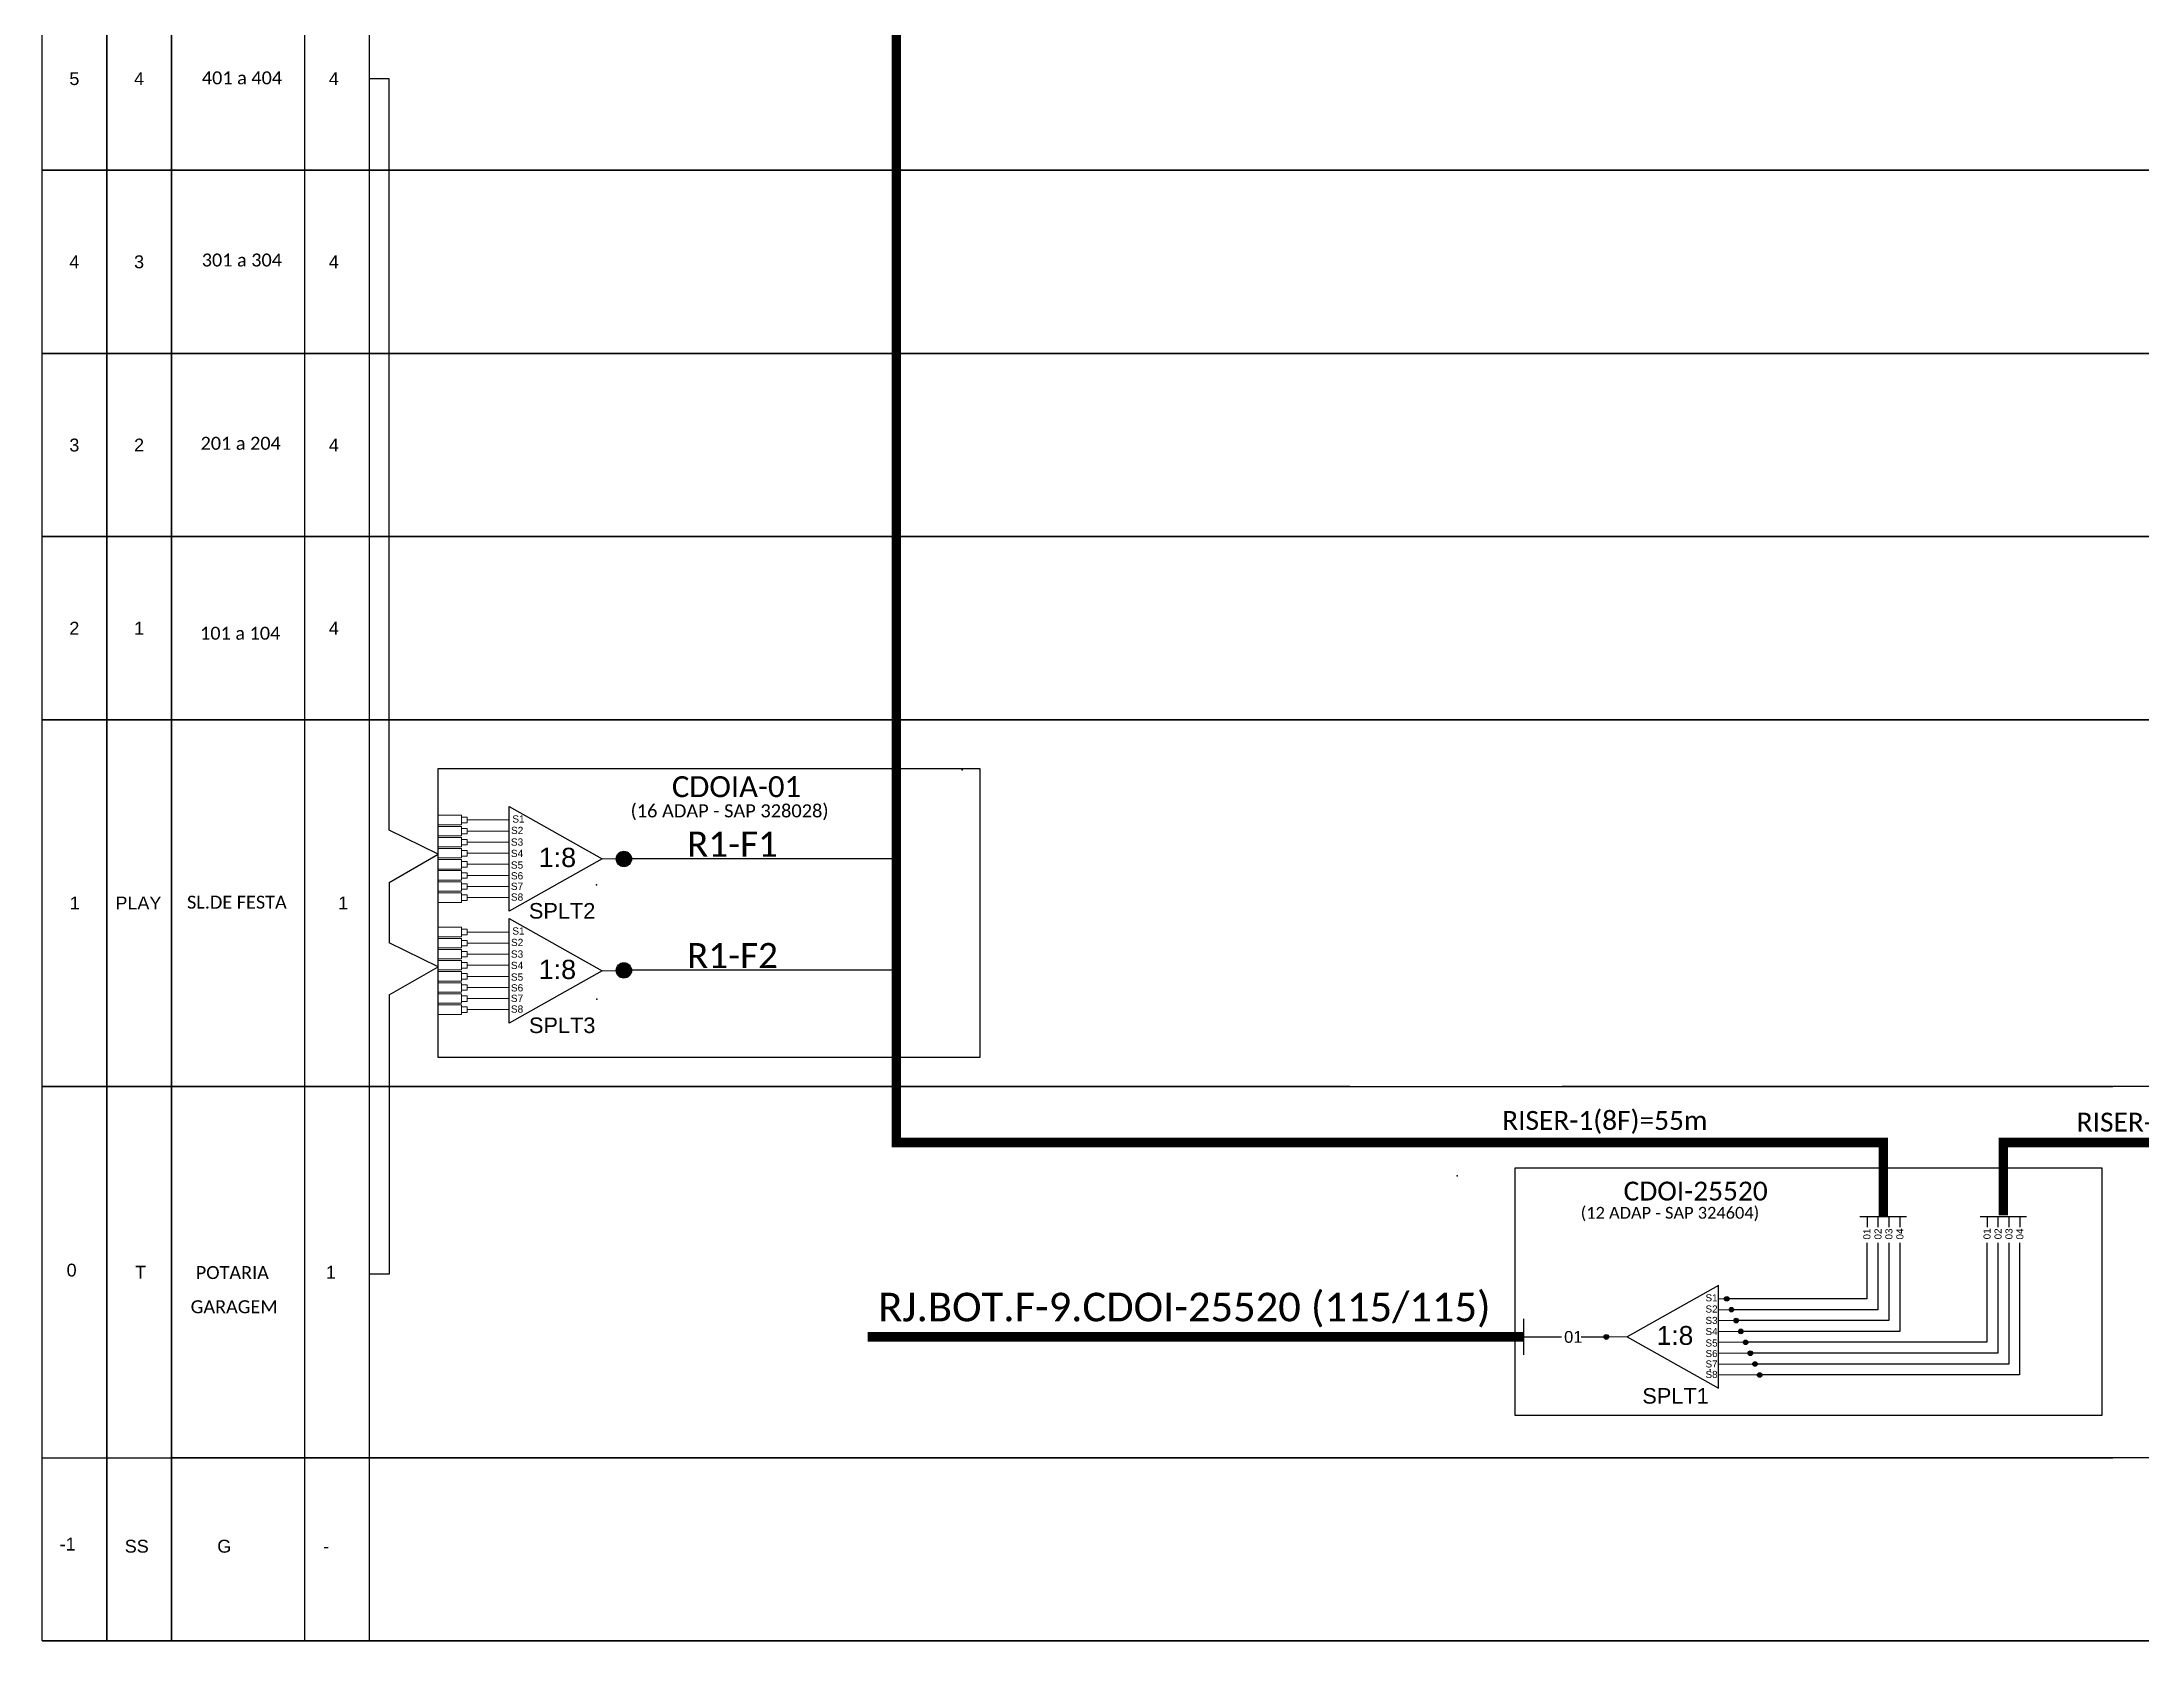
# Model space of a CAD drawing. Header units: metres. Extents: x -1 to 840, y 0 to 594.
# Drawn here: x 510.5 to 724.3, y 311.7 to 474.5 of the extents above; entities that cross this region are included whole.
import ezdxf
from ezdxf.enums import TextEntityAlignment as Align

# ---------------------------------------------------------------- set-up
doc = ezdxf.new("R2010")
doc.units = ezdxf.units.M
doc.styles.add('ARIAL', font='arial.ttf')
doc.styles.add('WMF-Calibri0', font='calibri.ttf')

# ---------------------------------------------------------------- blocks, each defined once
blk = doc.blocks.new('SPLITTER_')
blk.add_point((0, 0))
at = {"style": 'ARIAL', "flags": 4}
blk.add_attdef('SPLT', (0, -3.26), '', height=1.5, dxfattribs=at)
blk = doc.blocks.new('A$C415C251F')
at = {"color": 3}
blk.add_point((0, 0), dxfattribs=at)
blk = doc.blocks.new('LEG_CDOIA8_C-SPLT_ESQ')
at = {"color": 3, "extrusion": (0, 0, -1), "xscale": -1, "zscale": -1}
blk.add_blockref('A$C415C251F', (0, 0), dxfattribs=at)
at = {"color": 1, "style": 'WMF-Calibri0', "flags": 4}
blk.add_attdef('CDO', (21.44, -2.61), '', height=2, dxfattribs=at)
blk.add_attdef('MODELO', text='', height=1.5, dxfattribs=at).set_placement((22.54, -4.54), align=Align.CENTER)
at = {"style": 'ARIAL', "flags": 4}
blk.add_attdef('SPLITAGEM', text='', height=1.5, dxfattribs=at).set_placement((18.61, -12.59), align=Align.CENTER)
blk = doc.blocks.new('SPLT_1-8_SC-APC_ESQ')
at = {"color": 1}
blk.add_lwpolyline([(7.37, -2.1), (17.04, -7.55), (7.37, -13), (7.37, -2.1)], dxfattribs=at)
at = {"color": 3, "lineweight": 0}
for points in [[(2.41, -3.02), (0, -3.02)], [(2.41, -4), (0, -4)], [(2.41, -4.17), (0, -4.17)], [(2.41, -3.02), (2.41, -4)], [(2.41, -4.17), (2.41, -5.16)], [(2.99, -3.51), (7.37, -3.51)], [(2.41, -5.16), (0, -5.16)], [(2.41, -5.32), (0, -5.32)], [(2.41, -6.31), (0, -6.31)], [(2.41, -6.48), (0, -6.48)], [(2.41, -5.32), (2.41, -6.31)], [(2.41, -6.48), (2.41, -7.46)], [(7.37, -4.66), (2.99, -4.66)], [(7.37, -5.82), (2.99, -5.82)], [(2.41, -7.46), (0, -7.46)], [(2.41, -7.63), (0, -7.63)], [(2.41, -8.62), (0, -8.62)], [(2.41, -7.63), (2.41, -8.62)], [(7.37, -6.97), (2.99, -6.97)], [(7.37, -8.12), (2.99, -8.12)], [(2.41, -8.78), (0, -8.78)], [(2.41, -9.77), (0, -9.77)], [(2.41, -9.94), (0, -9.94)], [(2.41, -10.92), (0, -10.92)], [(2.41, -8.78), (2.41, -9.77)], [(2.41, -9.94), (2.41, -10.92)], [(7.37, -9.28), (2.99, -9.28)], [(7.37, -10.43), (2.99, -10.43)], [(2.41, -11.09), (0, -11.09)], [(2.41, -12.08), (0, -12.08)], [(2.41, -11.09), (2.41, -12.08)], [(7.37, -11.58), (2.99, -11.58)]]:
    blk.add_lwpolyline(points, dxfattribs=at)
for points in [[(2.99, -3.22), (2.41, -3.22), (2.41, -3.8), (2.99, -3.8)], [(2.99, -4.38), (2.41, -4.38), (2.41, -4.95), (2.99, -4.95)], [(2.99, -5.53), (2.41, -5.53), (2.41, -6.1), (2.99, -6.1)], [(2.99, -6.68), (2.41, -6.68), (2.41, -7.26), (2.99, -7.26)], [(2.99, -7.84), (2.41, -7.84), (2.41, -8.41), (2.99, -8.41)], [(2.99, -8.99), (2.41, -8.99), (2.41, -9.56), (2.99, -9.56)], [(2.99, -10.14), (2.41, -10.14), (2.41, -10.72), (2.99, -10.72)], [(2.99, -11.3), (2.41, -11.3), (2.41, -11.87), (2.99, -11.87)]]:
    blk.add_lwpolyline(points, close=True, dxfattribs=at)
at = {"color": 1, "lineweight": 0}
blk.add_lwpolyline([(17.04, -7.55), (19.26, -7.55)], dxfattribs=at)
at = {"color": 1, "style": 'ARIAL'}
for s, height, p in [('S2', 0.75, (7.56, -4.97)), ('S1', 0.75, (7.7, -3.78)), ('S3', 0.75, (7.55, -6.18)), ('1:8', 2, (10.45, -8.4)), ('S5', 0.75, (7.55, -8.57)), ('S4', 0.75, (7.55, -7.36)), ('S6', 0.75, (7.55, -9.69)), ('S7', 0.75, (7.55, -10.78)), ('S8', 0.75, (7.55, -11.9))]:
    blk.add_text(s, height=height, dxfattribs=at).set_placement(p)
blk = doc.blocks.new('LEG_CDOIA8_C-SPLT_DIR')
at = {"color": 3}
blk.add_blockref('A$C415C251F', (0, 0), dxfattribs=at)
at = {"color": 1, "style": 'WMF-Calibri0', "flags": 4}
blk.add_attdef('CDO', (-26.84, -2.61), '', height=2, dxfattribs=at)
blk.add_attdef('MODELO', text='', height=1.5, dxfattribs=at).set_placement((-22.23, -4.54), align=Align.CENTER)
at = {"style": 'ARIAL', "flags": 4}
blk.add_attdef('SPLITAGEM', text='', height=1.5, dxfattribs=at).set_placement((-18.36, -12.59), align=Align.CENTER)

msp = doc.modelspace()

# ---------------------------------------------------------------- hatches: boundary and pattern name
h = msp.add_hatch(color=3)
h.dxf.hatch_style = 1
edge = h.paths.add_edge_path()
edge.add_arc((569.78, 391.33), 0.78, 0, 360)
h = msp.add_hatch(color=3)
h.dxf.hatch_style = 1
edge = h.paths.add_edge_path()
edge.add_arc((569.78, 379.99), 0.78, 0, 360)
h = msp.add_hatch(color=3)
h.dxf.hatch_style = 1
edge = h.paths.add_edge_path()
edge.add_arc((682.05, 346.57), 0.232, 0, 360)
h = msp.add_hatch(color=3)
h.dxf.hatch_style = 1
edge = h.paths.add_edge_path()
edge.add_arc((682.53, 345.46), 0.232, 0, 360)
h = msp.add_hatch(color=3)
h.dxf.hatch_style = 1
edge = h.paths.add_edge_path()
edge.add_arc((683.01, 344.35), 0.232, 0, 360)
h = msp.add_hatch(color=3)
h.dxf.hatch_style = 1
edge = h.paths.add_edge_path()
edge.add_arc((669.79, 342.69), 0.246, 0, 360)
h = msp.add_hatch(color=3)
h.dxf.hatch_style = 1
edge = h.paths.add_edge_path()
edge.add_arc((683.49, 343.25), 0.232, 0, 360)
h = msp.add_hatch(color=3)
h.dxf.hatch_style = 1
edge = h.paths.add_edge_path()
edge.add_arc((683.97, 342.14), 0.232, 0, 360)
h = msp.add_hatch(color=3)
h.dxf.hatch_style = 1
edge = h.paths.add_edge_path()
edge.add_arc((684.45, 341.03), 0.232, 0, 360)
h = msp.add_hatch(color=3)
h.dxf.hatch_style = 1
edge = h.paths.add_edge_path()
edge.add_arc((684.93, 339.93), 0.232, 0, 360)
h = msp.add_hatch(color=3)
h.dxf.hatch_style = 1
edge = h.paths.add_edge_path()
edge.add_arc((685.41, 338.82), 0.232, 0, 360)

# ---------------------------------------------------------------- linework, layer by layer
for p, q in [((523.73, 461.42), (523.73, 480.07)), ((523.73, 442.78), (523.73, 461.42)), ((523.73, 461.42), (811.39, 461.42)), ((811.39, 461.42), (523.73, 461.42)), ((811.39, 442.78), (523.73, 442.78)), ((523.73, 424.13), (523.73, 442.78)), ((523.73, 442.78), (811.39, 442.78)), ((523.73, 405.48), (523.73, 424.13)), ((523.73, 424.13), (811.39, 424.13)), ((811.39, 424.13), (523.73, 424.13)), ((523.73, 368.19), (523.73, 405.48)), ((523.73, 405.48), (811.39, 405.48)), ((811.39, 405.48), (523.73, 405.48)), ((523.73, 330.39), (523.73, 368.19)), ((523.73, 368.19), (643.67, 368.19)), ((643.67, 368.19), (523.73, 368.19)), ((811.39, 368.19), (665.28, 368.19)), ((665.28, 368.19), (721.36, 368.19)), ((811.39, 330.39), (523.73, 330.39)), ((523.73, 311.75), (523.73, 330.39)), ((523.73, 330.39), (721.36, 330.39)), ((523.73, 311.75), (734.63, 311.75)), ((811.39, 311.75), (523.73, 311.75))]:
    msp.add_line(p, q)
at = {"color": 7}
for points in [[(537.26, 573.3), (537.26, 311.75)], [(543.85, 573.3), (543.85, 311.75)], [(643.67, 368.19), (665.28, 368.19)]]:
    msp.add_lwpolyline(points, dxfattribs=at)
at = {"color": 5, "const_width": 0.96}
for points in [[(697.99, 360.37), (697.99, 362.48), (597.51, 362.48), (597.51, 501.45)], [(697.99, 354.93), (697.99, 360.37)]]:
    msp.add_lwpolyline(points, dxfattribs=at)
at = {"color": 6, "const_width": 0.96}
msp.add_lwpolyline([(710.21, 355.05), (710.21, 362.48), (759.64, 362.48), (759.64, 501.28)], dxfattribs=at)
for points in [[(510.55, 480.07), (517.14, 480.07), (517.14, 461.42), (510.55, 461.42)], [(517.14, 480.07), (523.73, 480.07), (523.73, 461.42), (517.14, 461.42)], [(510.55, 461.42), (517.14, 461.42), (517.14, 442.78), (510.55, 442.78)], [(517.14, 461.42), (523.73, 461.42), (523.73, 442.78), (517.14, 442.78)], [(510.55, 442.78), (517.14, 442.78), (517.14, 424.13), (510.55, 424.13)], [(517.14, 442.78), (523.73, 442.78), (523.73, 424.13), (517.14, 424.13)], [(510.55, 424.13), (517.14, 424.13), (517.14, 405.48), (510.55, 405.48)], [(517.14, 424.13), (523.73, 424.13), (523.73, 405.48), (517.14, 405.48)], [(510.55, 405.48), (517.14, 405.48), (517.14, 368.19), (510.55, 368.19)], [(517.14, 405.48), (523.73, 405.48), (523.73, 368.19), (517.14, 368.19)], [(510.55, 330.39), (517.14, 330.39), (517.14, 311.75), (510.55, 311.75)], [(517.14, 330.39), (523.73, 330.39), (523.73, 311.75), (517.14, 311.75)]]:
    msp.add_lwpolyline(points, close=True)
at = {"color": 3}
for points in [[(545.9, 394.26), (545.9, 470.72), (543.85, 470.72)], [(545.9, 388.95), (550.89, 391.82), (545.9, 394.26), (545.9, 394.26)], [(545.9, 388.95), (545.9, 382.8)], [(545.9, 377.49), (550.89, 380.36), (545.9, 382.8), (545.9, 382.8)], [(545.9, 377.49), (545.9, 349.09), (543.85, 349.09)], [(661.37, 342.69), (665.23, 342.69)], [(667.24, 342.69), (669.79, 342.69)], [(669.79, 342.69), (669.79, 342.69), (669.79, 342.69)]]:
    msp.add_lwpolyline(points, dxfattribs=at)
at = {"color": 1}
for points in [[(606, 371.14), (550.89, 371.14), (550.89, 400.54), (606, 400.54)], [(606, 400.54), (606, 371.14)], [(660.51, 334.69), (660.51, 359.9), (720.25, 359.9), (720.25, 334.69)], [(681.2, 347.92), (671.92, 342.69), (681.2, 337.46), (681.2, 347.92)], [(661.37, 344.53), (661.37, 340.86)], [(720.25, 334.69), (660.51, 334.69)]]:
    msp.add_lwpolyline(points, dxfattribs=at)
at = {"color": 5}
for points in [[(597.51, 391.34), (569.74, 391.34)], [(597.51, 380), (569.74, 380)], [(695.61, 354.93), (700.36, 354.93)], [(696.33, 354.93), (696.33, 353.87)], [(697.44, 354.93), (697.44, 353.87)], [(698.55, 354.93), (698.55, 353.87)], [(699.67, 354.93), (699.67, 353.87)], [(696.32, 352.27), (696.32, 346.57), (682.28, 346.57)], [(697.43, 352.27), (697.43, 345.46), (682.76, 345.46)], [(698.55, 352.27), (698.55, 344.35), (683.24, 344.35)], [(699.66, 352.27), (699.66, 343.25), (683.72, 343.25)]]:
    msp.add_lwpolyline(points, dxfattribs=at)
for points in [[(510.55, 330.39), (510.55, 368.19), (517.14, 368.19), (517.14, 330.39)], [(517.14, 330.39), (517.14, 368.19), (523.73, 368.19), (523.73, 330.39)], [(510.55, 311.75), (517.14, 311.75)], [(517.14, 311.75), (523.73, 311.75)]]:
    msp.add_lwpolyline(points)
at = {"color": 6}
for points in [[(707.84, 354.95), (712.58, 354.95)], [(708.41, 354.95), (710.91, 354.95)], [(708.42, 354.95), (710.91, 354.95)], [(708.55, 354.95), (708.55, 353.87)], [(709.66, 354.95), (709.66, 353.87)], [(710.77, 354.95), (710.77, 353.87)], [(711.88, 354.95), (711.88, 353.87)], [(708.54, 352.27), (708.54, 342.14), (684.2, 342.14)], [(709.65, 352.27), (709.65, 341.03), (684.68, 341.03)], [(710.76, 352.27), (710.76, 339.93), (685.16, 339.93)], [(711.87, 352.27), (711.87, 338.82), (685.64, 338.82)]]:
    msp.add_lwpolyline(points, dxfattribs=at)
at = {"color": 7, "lineweight": 0}
for points in [[(682.05, 346.57), (681.2, 346.57)], [(681.2, 345.46), (682.53, 345.46)], [(681.2, 344.35), (683.01, 344.35)], [(681.2, 343.25), (683.49, 343.25)], [(681.2, 342.14), (683.97, 342.14)], [(681.2, 341.03), (684.21, 341.03)], [(681.2, 339.93), (684.93, 339.93)], [(681.2, 338.82), (685.41, 338.82)]]:
    msp.add_lwpolyline(points, dxfattribs=at)
at = {"color": 1, "const_width": 0.96}
msp.add_lwpolyline([(661.37, 342.7), (594.61, 342.7)], dxfattribs=at)
at = {"color": 1, "lineweight": 0}
msp.add_lwpolyline([(671.92, 342.69), (668.72, 342.69)], dxfattribs=at)
at = {"color": 3}
for centre, radius in [((569.78, 391.33), 0.78), ((569.78, 379.99), 0.78), ((682.05, 346.57), 0.232), ((682.53, 345.46), 0.232), ((683.01, 344.35), 0.232), ((669.79, 342.69), 0.246), ((683.49, 343.25), 0.232), ((683.97, 342.14), 0.232), ((684.45, 341.03), 0.232), ((684.93, 339.93), 0.232), ((685.41, 338.82), 0.232)]:
    msp.add_circle(centre, radius, dxfattribs=at)

# ---------------------------------------------------------------- block references
ref = msp.add_blockref('LEG_CDOIA8_C-SPLT_DIR', (604.21, 400.39), dxfattribs=dict(at, xscale=1.0647, yscale=1.0647, zscale=1.0647))
ref.add_attrib('CDO', 'CDOIA-01', (574.67, 397.62), dxfattribs={"color": 1, "height": 2.129, "style": 'WMF-Calibri0'})
ref.add_attrib('MODELO', '(16 ADAP - SAP 328028)', dxfattribs={"color": 1, "height": 1.3309, "style": 'WMF-Calibri0'}).set_placement((580.54, 395.56), align=Align.CENTER)
at = {"xscale": 0.9786026121224166, "yscale": 0.9786026121224166, "zscale": 0.9786026121221941}
for p in [(550.89, 398.73), (550.89, 387.33)]:
    msp.add_blockref('SPLT_1-8_SC-APC_ESQ', p, dxfattribs=at)
ref = msp.add_blockref('SPLITTER_', (567.01, 388.7), dxfattribs=dict(xscale=-1.05600000000024, yscale=1.05600000000024, zscale=1.056))
ref.add_attrib('SPLT', 'SPLT2', (560.11, 385.26), dxfattribs={"height": 1.584, "style": 'ARIAL'})
ref = msp.add_blockref('SPLITTER_', (567.02, 377.06), dxfattribs=dict(xscale=-1.05600000000024, yscale=1.05600000000024, zscale=1.056))
ref.add_attrib('SPLT', 'SPLT3', (560.12, 373.61), dxfattribs={"height": 1.584, "style": 'ARIAL'})
at = {"color": 3}
ref = msp.add_blockref('LEG_CDOIA8_C-SPLT_ESQ', (654.62, 359.08), dxfattribs=dict(at, xscale=0.9600000000002182, yscale=0.9600000000002182, zscale=0.9600000000002182))
ref.add_attrib('CDO', 'CDOI-25520', (671.55, 356.57), dxfattribs={"color": 1, "height": 1.92, "style": 'WMF-Calibri0'})
ref.add_attrib('MODELO', '(12 ADAP - SAP 324604)', dxfattribs={"color": 1, "height": 1.2, "style": 'WMF-Calibri0'}).set_placement((676.27, 354.72), align=Align.CENTER)
ref = msp.add_blockref('SPLITTER_', (680.36, 339.35), dxfattribs=dict(xscale=-1.05600000000024, yscale=1.05600000000024, zscale=1.056))
ref.add_attrib('SPLT', 'SPLT1', (673.46, 335.9), dxfattribs={"height": 1.584, "style": 'ARIAL'})

# ---------------------------------------------------------------- texts
at = {"style": 'WMF-Calibri0'}
for s, height, p in [('401 a 404', 1.319, (526.82, 470.16)), ('301 a 304', 1.319, (526.81, 451.62)), ('201 a 204', 1.319, (526.69, 432.97)), ('101 a 104', 1.319, (526.64, 413.64)), ('SL.DE FESTA', 1.3195, (525.31, 386.27)), ('POTARIA', 1.319, (526.2, 348.58)), ('GARAGEM', 1.319, (525.68, 345.1))]:
    msp.add_text(s, height=height, dxfattribs=at).set_placement(p)
at = {"color": 5, "style": 'WMF-Calibri0'}
for s, height, p in [('R1-F1', 2.555, (576.21, 391.56)), ('R1-F2', 2.555, (576.21, 380.22)), ('RISER-1(8F)=55m', 1.92, (659.19, 363.76))]:
    msp.add_text(s, height=height, dxfattribs=at).set_placement(p)
at = {"color": 6, "style": 'WMF-Calibri0'}
msp.add_text('RISER-2(8F)=55m', height=1.92, dxfattribs=at).set_placement((717.67, 363.59))
at = {"style": 'ARIAL'}
for s, p in [('01', (696.32, 353.16)), ('02', (697.45, 353.16)), ('03', (698.56, 353.16)), ('04', (699.68, 353.16)), ('01', (708.55, 353.18)), ('02', (709.67, 353.18)), ('03', (710.78, 353.18)), ('04', (711.89, 353.16))]:
    msp.add_text(s, height=0.72, rotation=90, dxfattribs=at).set_placement(p, align=Align.MIDDLE_CENTER)
at = {"color": 1, "style": 'WMF-Calibri0'}
msp.add_text('RJ.BOT.F-9.CDOI-25520 (115/115)', height=2.9091, dxfattribs=at).set_placement((626.84, 345.73, 6.06), align=Align.MIDDLE_CENTER)
at = {"color": 1, "style": 'ARIAL'}
for s, height, p in [('S1', 0.72, (679.89, 346.31)), ('S2', 0.72, (679.89, 345.17)), ('S3', 0.72, (679.89, 344.01)), ('1:8', 1.92, (674.92, 341.88)), ('S4', 0.72, (679.89, 342.88)), ('S5', 0.72, (679.89, 341.71)), ('S6', 0.72, (679.89, 340.64)), ('S7', 0.72, (679.89, 339.58)), ('S8', 0.72, (679.89, 338.51))]:
    msp.add_text(s, height=height, dxfattribs=at).set_placement(p)
at = {"style": 'ARIAL'}
msp.add_text('01', height=1.2, dxfattribs=at).set_placement((666.43, 342.69), align=Align.MIDDLE_CENTER)
at = {"style": 'ARIAL', "flags": 12}
for tag, text, p in [('5', 'XX', (513.84, 470.74)), ('4', 'XX', (520.43, 470.74)), ('4', 'XX', (540.25, 470.74)), ('4', 'XX', (513.84, 452.1)), ('3', 'XX', (520.43, 452.1)), ('4', 'XX', (540.25, 452.1)), ('3', 'XX', (513.84, 433.45)), ('2', 'XX', (520.43, 433.45)), ('4', 'XX', (540.25, 433.45)), ('2', 'XX', (513.84, 414.81)), ('1', 'XX', (520.43, 414.81)), ('4', 'XX', (540.25, 414.81)), ('1', 'XX', (513.88, 386.85)), ('PLAY', 'PL', (520.36, 386.85)), ('1', 'XX', (541.2, 386.85)), ('0', 'XX', (513.56, 349.49)), ('T', 'XX', (520.59, 349.27)), ('1', 'XX', (539.96, 349.28)), ('-1', 'XX', (513.16, 321.61)), ('-1', 'XX', (513.16, 321.61)), ('SS', 'XX', (520.19, 321.39)), ('SS', 'XX', (520.19, 321.39)), ('G', 'XX', (529.1, 321.39)), ('G', 'XX', (529.1, 321.39)), ('-', 'XX', (539.47, 321.39)), ('-', 'XX', (539.47, 321.39))]:
    msp.add_attdef(tag, text=text, height=1.31, dxfattribs=at).set_placement(p, align=Align.MIDDLE_CENTER)

doc.saveas('drawing.dxf')
